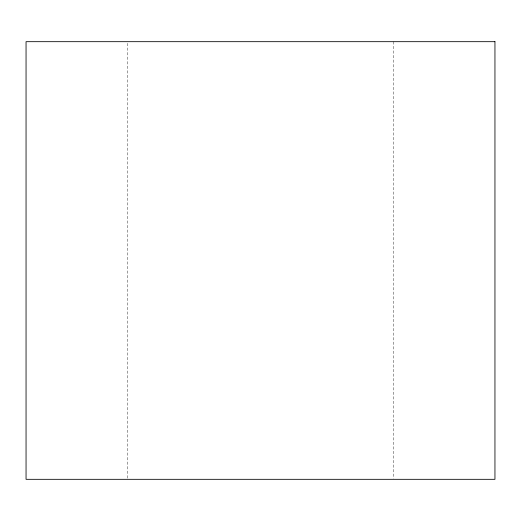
<?xml version="1.0" encoding="UTF-8"?>
<svg xmlns="http://www.w3.org/2000/svg" width="521" height="521" viewBox="0 0 521 521"><rect width="100%" height="100%" fill="white"/><g stroke="black" fill="none" stroke-linecap="round" stroke-linejoin="round"><path stroke-width="0.39" stroke-dasharray="2.6 1.95" d="M393.355 41.68L393.355 478.506M127.645 43.308L127.645 478.506"/><path stroke-width="0.78" d="M494.95 41.68L26.05 41.68L26.05 479.32L494.95 479.32L494.95 41.68"/></g></svg>
